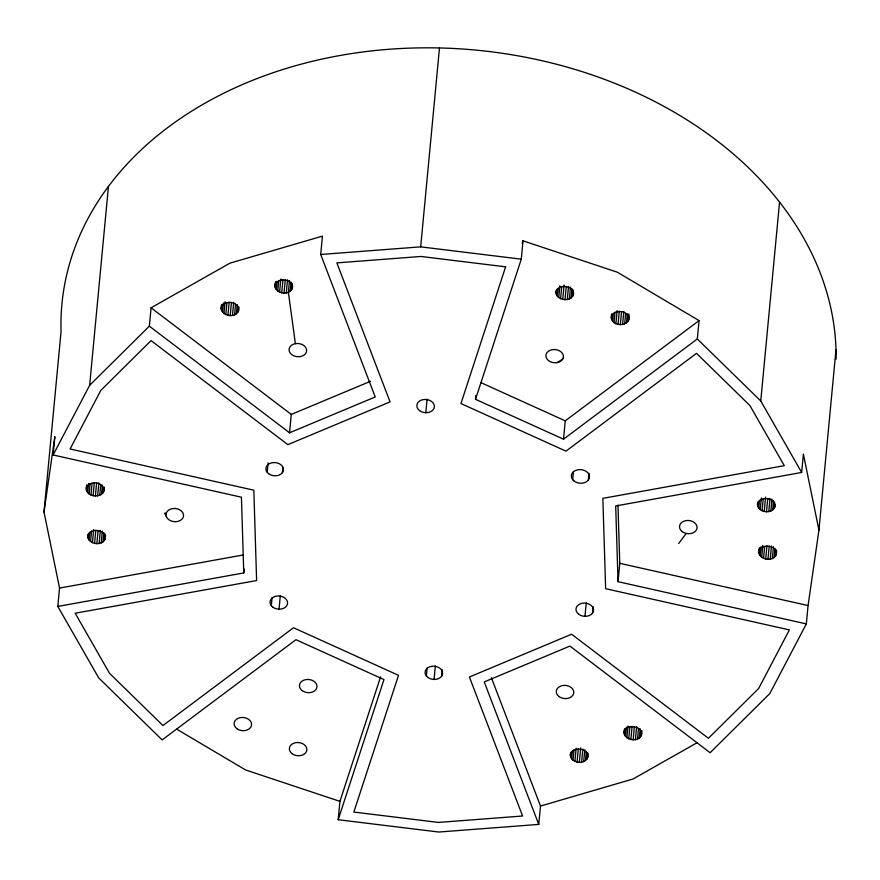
<?xml version="1.0" encoding="UTF-8"?>
<svg xmlns="http://www.w3.org/2000/svg" width="880" height="880" viewBox="0 0 880 880"><rect width="100%" height="100%" fill="white"/><g stroke="black" fill="none" stroke-linecap="round" stroke-linejoin="round"><path stroke-width="1.32" d="M491.381 677.688L540.496 806.047L538.758 824.406L438.779 832.029L338.184 819.72L383.966 679.58L295.944 639.694L162.151 739.937L98.703 677.897L57.805 606.43L59.543 588.071L44 512.039L61.061 331.507A388.322 291.731 5.4 0 1 445.775 48.147A388.322 291.731 5.4 0 1 836.088 359.106M57.805 606.43L243.771 572.935L241.428 497.211L53.13 454.971L54.857 436.612L44 512.039M53.13 454.971L89.65 385.308L108.449 186.428M104.203 487.058C106.205 500.148 82.225 497.948 86.768 485.331M86.394 489.258L86.889 484.935M86.746 490.985L87.241 485.749M87.681 492.602L88.539 483.439M89.111 494.01L90.101 483.538M90.959 495.099L92.081 483.329M87.868 536.822C88.638 527.021 107.063 529.133 105.182 538.945C101.816 547.294 85.591 543.763 88.121 534.204M88.22 538.549L88.715 533.313M93.104 495.814L94.336 482.724M89.144 540.166L89.892 532.312M90.585 541.574L91.575 531.102M95.381 496.1L96.613 483.01M92.433 542.663L93.676 529.573M97.647 495.924L98.879 482.834M94.578 543.378L95.81 530.288M99.737 495.308L100.727 484.836M96.855 543.653L98.087 530.563M101.53 494.296L102.388 485.133M102.883 492.954L103.378 487.718M103.708 491.381L104.082 487.454M99.121 543.488L100.353 530.398M101.211 542.872L102.322 531.091M102.993 541.86L103.862 532.697M104.346 540.518L104.973 533.973M105.182 538.945L105.545 535.018M149.347 326.15L151.085 307.791L229.9 263.175L322.443 236.126L320.705 254.485L375.221 396.968L289.542 432.795L149.347 326.15L89.65 385.308M221.221 308.77C221.991 298.969 240.416 301.081 238.524 310.893C234.652 320.023 217.272 314.754 221.716 304.447M221.573 310.497L222.068 305.261M222.497 312.114L223.366 302.951M223.938 313.522L225.049 301.741M225.786 314.622L226.897 302.841M227.92 315.326L229.163 302.236M230.197 315.612L231.44 302.522M232.463 315.436L233.706 302.346M234.564 314.82L235.554 304.348M236.346 313.808L237.215 304.645M237.699 312.466L238.194 307.23M238.524 310.893L238.898 306.966M243.771 572.935L244.145 569.008M275.033 286.264C275.803 276.463 294.228 278.575 292.336 288.387C288.574 297.33 271.513 292.501 275.407 282.337M275.385 287.991L276.001 281.446M276.309 289.608L277.057 281.754M277.75 291.016L278.74 280.544M279.598 292.105L280.83 279.015M281.732 292.82L282.975 279.73M267.201 472.318L268.092 462.869M284.009 293.095L285.252 280.005M286.275 292.93L287.518 279.84M289.487 280.533L288.376 292.314L295.383 343.662A8.8 6.611 5.4 0 0 291.786 354.662A8.8 6.611 5.4 0 0 306.383 352.033A8.8 6.611 5.4 0 0 295.383 343.662M290.158 291.302L291.027 282.139M291.511 289.96L292.127 283.415M292.336 288.387L292.589 285.769M282.403 472.67L282.92 467.269M271.326 605.693L272.096 597.597M289.542 432.795L291.28 414.436L151.085 307.791M279.037 609.191L280.313 595.683M338.184 819.72L339.922 801.361L380.611 676.797M320.705 254.485L420.684 246.851L439.483 47.971M425.81 412.698L427.086 399.19M426.36 675.961L427.13 667.854M434.06 679.448L435.336 665.951M441.562 676.313L442.2 669.559M522.159 243.408L523.006 240.812L617.364 272.217L699.05 320.595L697.312 338.954L563.519 439.197L475.508 399.311L475.871 395.373M475.508 399.311L521.279 259.171L523.006 240.812M556.039 292.831C556.809 283.03 575.234 285.142 573.353 294.954C569.987 303.303 553.762 299.772 556.292 290.213M556.391 294.558L556.886 289.322M557.315 296.175L558.063 288.321M558.756 297.572L559.867 285.791M560.604 298.672L561.715 286.891M562.738 299.387L564.102 284.988M565.026 299.662L566.258 286.572M567.292 299.486L568.524 286.396M569.382 298.881L570.493 287.1M571.164 297.869L572.033 288.706M572.517 296.527L573.144 289.982M573.353 294.954L573.595 292.336M563.519 439.197L565.257 420.838L699.05 320.595M572.671 479.655L573.441 471.559M588.346 480.029L588.984 473.275M628.771 313.951C633.094 328.24 607.486 327.954 611.699 313.962M570.35 755.491C571.12 745.69 589.545 747.802 587.653 757.614C584.298 765.974 568.073 762.432 570.603 752.873M611.677 319.605L612.172 314.369M570.702 757.218L571.197 751.982M612.601 321.222L613.349 313.368M584.969 616.33L586.245 602.833M571.626 758.835L572.374 750.981M614.042 322.63L615.032 312.158M573.067 760.243L574.057 749.771M615.89 323.73L617.122 310.64M574.915 761.332L576.158 748.242M618.024 324.434L619.267 311.355M577.049 762.047L578.292 748.957M592.46 613.195L593.098 606.452M620.301 324.72L621.544 311.63M579.337 762.322L580.69 747.934M622.567 324.544L623.81 311.454M581.592 762.157L582.835 749.067M624.668 323.928L625.658 313.456M583.693 761.541L584.804 749.76M626.45 322.927L627.319 313.764M585.475 760.529L586.344 751.366M627.803 321.585L628.419 315.04M586.828 759.187L587.444 752.642M628.628 320.001L628.881 317.383M587.653 757.614L588.148 753.291M836 349.602L818.939 530.134L808.071 605.55L806.344 623.909L618.035 581.68L619.773 563.321L617.969 505.175M624.162 732.985C624.932 723.184 643.357 725.296 641.465 735.108C637.593 744.227 620.213 738.969 624.657 728.662M624.514 734.712L625.009 729.476M625.438 736.329L626.307 727.166M626.879 737.737L627.99 725.956M628.727 738.826L629.838 727.045M630.861 739.541L632.104 726.451M633.149 739.816L634.381 726.726M635.404 739.651L636.647 726.561M637.505 739.035L638.495 728.563M639.287 738.023L640.156 728.86M640.64 736.681L641.135 731.445M641.465 735.108L641.96 730.774M618.035 581.68L615.692 505.956L801.658 472.461L760.76 400.983L779.559 202.103M757.515 504.933C758.285 495.132 776.71 497.244 774.818 507.056C771.463 515.416 755.227 511.874 757.757 502.315M757.867 506.66L758.362 501.424M758.791 508.277L759.528 500.423M760.232 509.685L761.343 497.904M762.08 510.774L763.191 498.993M758.978 552.497C759.759 542.696 778.184 544.808 776.292 554.62C772.53 563.563 755.469 558.734 759.352 548.57M759.231 550.792L759.473 548.174M759.33 554.224L759.957 547.679M764.214 511.489L765.578 497.09M760.265 555.841L761.123 546.678M761.695 557.249L762.817 545.468M766.491 511.764L767.734 498.685M763.554 558.338L764.665 546.557M768.757 511.599L770 498.509M765.688 559.053L766.92 545.963M770.858 510.983L771.969 499.202M767.965 559.328L769.197 546.238M772.64 509.971L773.509 500.808M773.993 508.629L774.609 502.084M774.818 507.056L775.071 504.438M770.231 559.163L771.463 546.073M772.321 558.547L773.443 546.766M774.114 557.535L774.972 548.372M775.467 556.193L776.083 549.648M776.292 554.62L776.666 550.693M801.658 472.461L803.385 454.102L818.939 530.134M166.254 513.172L166.353 516.604A8.8 6.611 5.4 0 0 179.982 520.641A8.8 6.611 5.4 0 0 179.652 509.784A8.8 6.611 5.4 0 0 166.254 513.172L164.626 513.161L166.353 516.604M611.325 317.889C612.161 309.584 625.614 309.562 628.529 316.569M86.647 487.553C89.705 480.304 102.905 481.745 103.95 489.676M806.344 623.909L769.813 693.572L710.116 752.73L569.921 646.085L484.242 681.923L538.758 824.406M678.689 543.499L686.213 533.434M557.15 362.593L562.628 359.161M697.521 742.489L633.039 778.998L540.496 806.047M291.28 414.436L370.656 381.238M59.543 588.071L242.814 555.06M420.684 246.851L521.279 259.171M619.773 563.321L808.071 605.55M339.922 801.361L245.575 769.945L176.726 729.179M480.953 382.635L565.257 420.838M697.312 338.954L760.76 400.983M505.615 266.827L460.955 403.557L565.972 451.154L696.509 353.342L749.892 405.537L784.289 465.663L602.844 498.344L605.649 588.698L789.371 629.904L758.648 688.512L708.411 738.287L571.626 634.227L469.414 676.984L522.599 816.002L438.482 822.426L353.848 812.064L398.508 675.334L293.502 627.737L162.954 725.549L109.571 673.354L75.174 613.228L256.619 580.547L253.825 490.193L70.092 448.987L100.826 390.379L151.052 340.604L287.837 444.653L390.06 401.907L336.864 262.889L420.981 256.465L505.615 266.827M563.211 358.05L562.386 359.634A8.8 6.611 5.4 0 1 547.602 359.777A8.8 6.611 5.4 0 1 552.948 349.58A8.8 6.611 5.4 0 1 563.211 358.05M292.061 753.676A8.8 6.611 5.4 0 0 306.647 751.047A8.8 6.611 5.4 0 0 295.647 742.676A8.8 6.611 5.4 0 0 292.061 753.676M236.775 728.618A8.8 6.611 5.4 0 0 251.361 725.989A8.8 6.611 5.4 0 0 240.361 717.629A8.8 6.611 5.4 0 0 236.775 728.618M558.965 696.52A8.8 6.611 5.4 0 0 573.562 693.891A8.8 6.611 5.4 0 0 562.562 685.531A8.8 6.611 5.4 0 0 558.965 696.52M302.17 690.613A8.8 6.611 5.4 0 0 316.756 687.984A8.8 6.611 5.4 0 0 305.756 679.613A8.8 6.611 5.4 0 0 302.17 690.613M682.22 531.63A8.8 6.611 5.4 0 0 696.817 529.001A8.8 6.611 5.4 0 0 685.817 520.63A8.8 6.611 5.4 0 0 682.22 531.63M574.156 481.107A9.075 6.809 5.4 0 0 589.204 478.401A9.075 6.809 5.4 0 0 577.852 469.766A9.075 6.809 5.4 0 0 574.156 481.107M578.699 614.251A8.8 6.611 5.4 0 0 593.296 611.622A8.8 6.611 5.4 0 0 582.296 603.251A8.8 6.611 5.4 0 0 578.699 614.251M427.801 677.369A8.8 6.611 5.4 0 0 442.387 674.74A8.8 6.611 5.4 0 0 431.387 666.369A8.8 6.611 5.4 0 0 427.801 677.369M272.767 607.101A8.8 6.611 5.4 0 0 287.353 604.472A8.8 6.611 5.4 0 0 276.353 596.112A8.8 6.611 5.4 0 0 272.767 607.101M268.642 473.726A8.8 6.611 5.4 0 0 283.228 471.097A8.8 6.611 5.4 0 0 272.228 462.726A8.8 6.611 5.4 0 0 268.642 473.726M419.551 410.608A8.8 6.611 5.4 0 0 434.137 407.979A8.8 6.611 5.4 0 0 423.137 399.608A8.8 6.611 5.4 0 0 419.551 410.608"/></g></svg>
